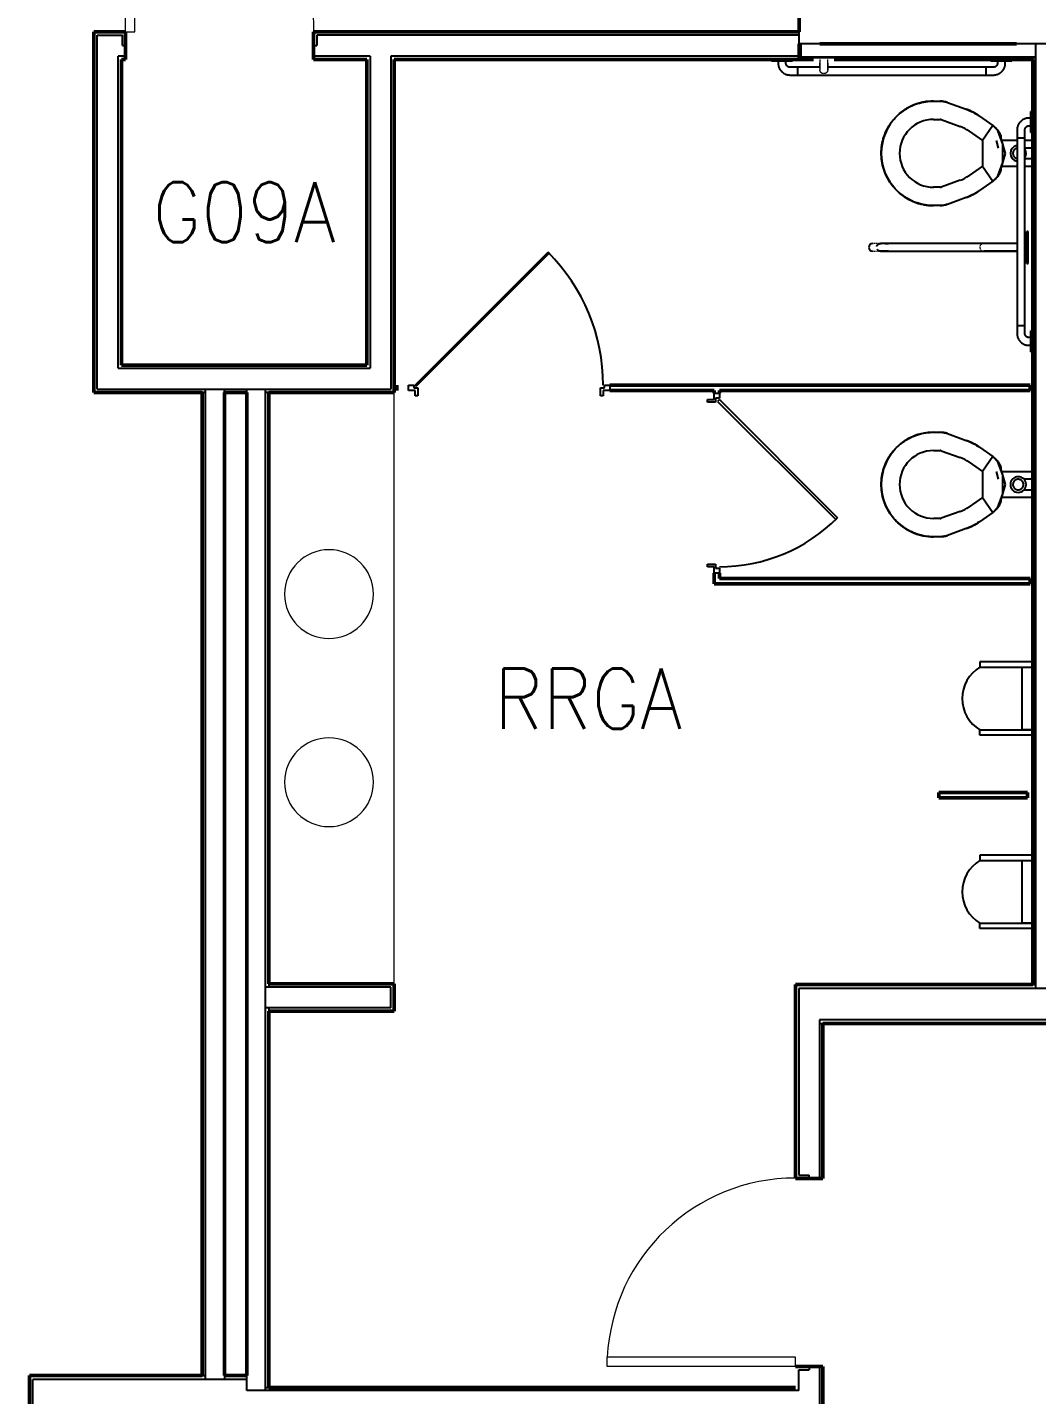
# Model space of a CAD drawing. Header units: inches. Extents: x -460 to 10305, y -938 to 5356.
# Drawn here: x 71.5 to 264.8, y 79.1 to 340.9 of the extents above; entities that cross this region are included whole.
import ezdxf
from ezdxf.enums import TextEntityAlignment as Align

# ---------------------------------------------------------------- set-up
doc = ezdxf.new("R2010")
doc.units = ezdxf.units.IN
doc.header["$MEASUREMENT"] = 0
doc.set_wipeout_variables(frame=1)
doc.linetypes.add('01-0263-G-DWG-BFP-ARCH$0$Dash', pattern=[0.25, 0.125, -0.125])
for name, color, linetype in [('01-0263-G-DWG-BFP-ARCH$0$SP-DOOR', 5, 'Continuous'), ('01-0263-G-DWG-BFP-ARCH$0$SP-FIXT', 35, 'Continuous'), ('01-0263-G-DWG-BFP-ARCH$0$SP-PARTITION', 225, 'Continuous'), ('01-0263-G-DWG-BFP-ARCH$0$SP-RMNO', 7, 'Continuous'), ('01-0263-G-DWG-BFP-ARCH$0$SP-ROOM', 7, 'Continuous'), ('01-0263-G-DWG-BFP-ARCH$0$SP-WALL', 7, 'Continuous')]:
    doc.layers.add(name, color=color, linetype=linetype)
doc.layers.add('01-0263-G-DWG-BFP-ARCH$0$SP-GUARDRAIL', color=160, linetype='Continuous', lineweight=9)
doc.layers.get('01-0263-G-DWG-BFP-ARCH$0$SP-ROOM').off()
doc.styles.add('01-0263-G-DWG-BFP-ARCH$0$ROMANS', font='ROMANS.shx', dxfattribs={"width": 0.9})

# ---------------------------------------------------------------- blocks, each defined once
blk = doc.blocks.new('01-0263-G-DWG-BFP-ARCH$0$Single-Flush - 36_ x 84_-4530759-GROUND FLOOR - PROPOSED')
at = {"layer": '01-0263-G-DWG-BFP-ARCH$0$SP-DOOR', "lineweight": 20}
for p, q in [((16.25, -2.62), (16.25, -38.65)), ((18, -2.62), (16.25, -2.62)), ((18, -2.62), (18, -38.65)), ((18, -38.65), (16.25, -38.65))]:
    blk.add_line(p, q, dxfattribs=at)
at = {"layer": '01-0263-G-DWG-BFP-ARCH$0$SP-DOOR', "lineweight": 9}
blk.add_arc((18, -2.62), 36.07, 180, 267.2188, dxfattribs=at)
blk = doc.blocks.new('01-0263-G-DWG-BFP-ARCH$0$Urinal-Wall-3D - Urinal-Wall-3D-4927514-GROUND FLOOR - PROPOSED')
at = {"layer": '01-0263-G-DWG-BFP-ARCH$0$SP-FIXT'}
for p, q in [((-11.29, -2.13), (-11.29, -12.23)), ((-10.29, -4.13), (-10.29, -2.13)), ((-10.29, -12.23), (-10.29, -2.13)), ((1.71, -2.13), (1.71, -4.13)), ((1.71, -12.23), (1.71, -2.13)), ((2.73, -2.13), (2.73, -12.23)), ((1.71, -4.13), (-10.29, -4.13)), ((-11.29, -12.23), (-10.29, -12.23)), ((2.73, -12.23), (1.71, -12.23))]:
    blk.add_line(p, q, dxfattribs=at)
blk.add_arc((-4.29, -8.62), 7, 211.0027, 328.9973, dxfattribs=at)
blk = doc.blocks.new('01-0263-G-DWG-BFP-ARCH$0$Single-Flush - 3_ x 7_-4530761-GROUND FLOOR - PROPOSED')
at = {"layer": '01-0263-G-DWG-BFP-ARCH$0$SP-DOOR', "lineweight": 20}
for p, q in [((16.25, -2.62), (16.25, -38.65)), ((18, -2.62), (16.25, -2.62)), ((18, -2.62), (18, -38.65)), ((18, -38.65), (16.25, -38.65))]:
    blk.add_line(p, q, dxfattribs=at)
at = {"layer": '01-0263-G-DWG-BFP-ARCH$0$SP-DOOR', "lineweight": 9}
blk.add_arc((18, -2.62), 36.07, 180, 267.2188, dxfattribs=at)
blk = doc.blocks.new('01-0263-G-DWG-BFP-ARCH$0$Toilet-Commercial-Wall-3D - 15_ Seat Height-3054716-GROUND FLOOR - PROPOSED')
at = {"layer": '01-0263-G-DWG-BFP-ARCH$0$SP-FIXT'}
for p, q in [((13.44, -3.59), (13.44, -2.13)), ((14.94, -2.13), (14.94, -3.6)), ((16.94, -3.6), (16.94, -2.13)), ((18.44, -2.13), (18.44, -3.6)), ((13.44, -8.11), (13.44, -5.16)), ((18.44, -5.16), (18.44, -8.11)), ((14.18, -7.84), (11.58, -8.78)), ((15.94, -7.36), (12.84, -8.2)), ((17.7, -7.84), (14.18, -7.84)), ((19.04, -8.2), (15.94, -7.36)), ((20.3, -8.78), (17.7, -7.84)), ((8.82, -12.3), (10.6, -9.76)), ((11.58, -8.78), (10.6, -9.76)), ((10.6, -9.76), (13.47, -11.77)), ((10.6, -9.76), (13.47, -11.77)), ((14.94, -8.67), (13.45, -9.07)), ((18.42, -11.77), (21.28, -9.76)), ((18.42, -11.77), (21.28, -9.76)), ((21.28, -9.76), (20.3, -8.78)), ((21.28, -9.76), (23.06, -12.3)), ((11.69, -14.31), (13.47, -11.77)), ((13.47, -11.77), (18.42, -11.77)), ((18.42, -11.77), (20.19, -14.31)), ((6.18, -18.46), (7.5, -14.85)), ((24.38, -14.85), (25.7, -18.46)), ((9.47, -19.66), (10.79, -16.04)), ((21.1, -16.04), (22.41, -19.66)), ((5.94, -21.12), (5.94, -19.83)), ((9.44, -21.12), (9.44, -19.83)), ((22.44, -19.83), (22.44, -21.12)), ((25.94, -19.83), (25.94, -21.12))]:
    blk.add_line(p, q, dxfattribs=at)
for points in [[(14.97, -5.17), (14.98, -5.21), (14.99, -5.25), (15.01, -5.28), (15.02, -5.32), (15.04, -5.36), (15.06, -5.39), (15.08, -5.43), (15.1, -5.46), (15.13, -5.5), (15.15, -5.53), (15.18, -5.56), (15.2, -5.59), (15.23, -5.62), (15.26, -5.65), (15.29, -5.67), (15.32, -5.7), (15.35, -5.72), (15.39, -5.74), (15.42, -5.77), (15.46, -5.79), (15.49, -5.8), (15.53, -5.82), (15.57, -5.84), (15.6, -5.85), (15.64, -5.87), (15.68, -5.88), (15.72, -5.89), (15.76, -5.89), (15.8, -5.9), (15.84, -5.91), (15.88, -5.91), (15.92, -5.91), (15.94, -5.91)], [(15.94, -5.91), (15.98, -5.91), (16.02, -5.91), (16.06, -5.9), (16.1, -5.9), (16.14, -5.89), (16.18, -5.88), (16.22, -5.87), (16.26, -5.86), (16.3, -5.85), (16.33, -5.83), (16.37, -5.81), (16.41, -5.8), (16.44, -5.78), (16.48, -5.76), (16.51, -5.73), (16.54, -5.71), (16.58, -5.69), (16.61, -5.66), (16.64, -5.63), (16.66, -5.6), (16.69, -5.58), (16.72, -5.54), (16.74, -5.51), (16.77, -5.48), (16.79, -5.45), (16.81, -5.41), (16.83, -5.38), (16.85, -5.34), (16.87, -5.3), (16.88, -5.27), (16.89, -5.23), (16.91, -5.19), (16.92, -5.15)], [(10.6, -9.76), (10.69, -9.64), (10.79, -9.51), (10.9, -9.39), (11.01, -9.27), (11.12, -9.16), (11.24, -9.05), (11.36, -8.95), (11.49, -8.85), (11.62, -8.76), (11.75, -8.67), (11.89, -8.59), (12.03, -8.51), (12.17, -8.44), (12.32, -8.37), (12.47, -8.32), (12.62, -8.26), (12.77, -8.21), (12.84, -8.2)], [(19.04, -8.2), (19.19, -8.24), (19.35, -8.29), (19.5, -8.35), (19.64, -8.41), (19.79, -8.48), (19.93, -8.55), (20.07, -8.63), (20.2, -8.72), (20.34, -8.81), (20.46, -8.9), (20.59, -9), (20.71, -9.11), (20.82, -9.22), (20.94, -9.34), (21.04, -9.45), (21.14, -9.58), (21.24, -9.71), (21.28, -9.76)], [(7.5, -14.85), (7.66, -14.44), (7.83, -14.03), (8.02, -13.64), (8.23, -13.25), (8.45, -12.87), (8.69, -12.5), (8.82, -12.3)], [(23.06, -12.3), (23.3, -12.67), (23.53, -13.04), (23.75, -13.42), (23.95, -13.82), (24.13, -14.22), (24.3, -14.62), (24.38, -14.85)], [(5.94, -19.83), (5.94, -19.67), (5.95, -19.51), (5.97, -19.35), (5.99, -19.19), (6.02, -19.04), (6.06, -18.88), (6.1, -18.72), (6.14, -18.57), (6.18, -18.46)], [(25.7, -18.46), (25.75, -18.61), (25.8, -18.77), (25.84, -18.92), (25.87, -19.08), (25.9, -19.24), (25.92, -19.39), (25.93, -19.55), (25.94, -19.71), (25.94, -19.83)], [(6.54, -24.55), (6.41, -24.17), (6.3, -23.78), (6.2, -23.4), (6.12, -23), (6.05, -22.61), (6, -22.21), (5.96, -21.82), (5.95, -21.42), (5.94, -21.12)], [(25.94, -21.12), (25.93, -21.52), (25.91, -21.92), (25.87, -22.32), (25.81, -22.72), (25.74, -23.11), (25.65, -23.5), (25.55, -23.89), (25.43, -24.27), (25.34, -24.55)], [(8.87, -28.2), (8.59, -27.91), (8.33, -27.61), (8.07, -27.3), (7.83, -26.98), (7.61, -26.65), (7.39, -26.31), (7.19, -25.97), (7, -25.61), (6.83, -25.25), (6.67, -24.88), (6.54, -24.55)], [(25.34, -24.55), (25.19, -24.92), (25.03, -25.29), (24.86, -25.65), (24.67, -26), (24.47, -26.34), (24.26, -26.68), (24.03, -27.01), (23.79, -27.33), (23.53, -27.64), (23.26, -27.93), (23.01, -28.2)], [(12.52, -30.52), (12.15, -30.38), (11.78, -30.22), (11.42, -30.04), (11.07, -29.86), (10.72, -29.66), (10.39, -29.44), (10.06, -29.21), (9.74, -28.97), (9.43, -28.71), (9.13, -28.45), (8.87, -28.2)], [(23.01, -28.2), (22.72, -28.47), (22.42, -28.74), (22.11, -28.99), (21.8, -29.23), (21.47, -29.46), (21.13, -29.67), (20.78, -29.87), (20.43, -30.06), (20.07, -30.23), (19.7, -30.39), (19.36, -30.52)], [(15.94, -31.12), (15.54, -31.12), (15.14, -31.09), (14.74, -31.05), (14.35, -31), (13.95, -30.93), (13.56, -30.84), (13.18, -30.74), (12.8, -30.62), (12.52, -30.52)], [(19.36, -30.52), (18.98, -30.65), (18.6, -30.77), (18.21, -30.86), (17.82, -30.95), (17.43, -31.01), (17.03, -31.07), (16.63, -31.1), (16.23, -31.12), (15.94, -31.12)]]:
    blk.add_lwpolyline(points, dxfattribs=at)
for centre, radius, start, end in [((15.94, -4.9), 1.5, 190.1708, 349.8292), ((15.94, -4.9), 1.01, 194.6853, 201.7006), ((15.94, -4.9), 1.5, 61.3721, 118.8794), ((15.94, -4.9), 1.01, 342, 345.3147), ((15.94, -4.9), 1.01, 203.6753, 210.1632), ((13.88, -12.06), 4, 105, 125), ((18.01, -12.06), 4, 55, 75), ((17.83, -18.61), 11, 145, 160), ((14.05, -18.61), 11, 20, 35), ((17.83, -18.61), 7.5, 145, 160), ((14.05, -18.61), 7.5, 20, 35), ((9.94, -19.83), 4, 160, 180), ((9.94, -19.83), 0.5, 160, 180), ((21.94, -19.83), 0.5, 0, 20), ((21.94, -19.83), 4, 0, 20), ((15.94, -21.12), 10, 180, 270), ((15.94, -21.12), 10, 180, 190.6696), ((15.94, -21.12), 6.5, 180, 270), ((15.94, -21.12), 10, 270, 0), ((15.94, -21.12), 6.5, 270, 0), ((15.94, -21.12), 10, 349.3304, 0), ((15.94, -21.12), 10, 194.1644, 200), ((15.94, -21.12), 10, 200, 201.173), ((15.94, -21.12), 10, 209.1638, 213.092), ((15.94, -21.12), 10, 326.908, 330.8362), ((15.94, -21.12), 10, 338.827, 340), ((15.94, -21.12), 10, 340, 345.8356), ((15.94, -21.12), 10, 236.908, 240.8362), ((15.94, -21.12), 10, 248.827, 250), ((15.94, -21.12), 10, 250, 255.8356), ((15.94, -21.12), 10, 259.3304, 270), ((15.94, -21.12), 10, 270, 280.6696), ((15.94, -21.12), 10, 284.1644, 290), ((15.94, -21.12), 10, 290, 291.173), ((15.94, -21.12), 10, 299.1638, 303.092)]:
    blk.add_arc(centre, radius, start, end, dxfattribs=at)
blk = doc.blocks.new('01-0263-G-DWG-BFP-ARCH$0$Toilet-Commercial-Wall-3D - 19_ Seat Height-3054748-GROUND FLOOR - PROPOSED')
at = {"layer": '01-0263-G-DWG-BFP-ARCH$0$SP-FIXT'}
for p, q in [((13.44, -8.11), (13.44, -2.13)), ((14.94, -2.13), (14.94, -3.85)), ((16.94, -3.85), (16.94, -2.13)), ((18.44, -2.13), (18.44, -8.11)), ((14.18, -7.84), (11.58, -8.78)), ((15.94, -7.36), (12.84, -8.2)), ((17.7, -7.84), (14.18, -7.84)), ((19.04, -8.2), (15.94, -7.36)), ((20.3, -8.78), (17.7, -7.84)), ((8.82, -12.3), (10.6, -9.76)), ((11.58, -8.78), (10.6, -9.76)), ((10.6, -9.76), (13.47, -11.77)), ((10.6, -9.76), (13.47, -11.77)), ((14.94, -8.67), (13.45, -9.07)), ((18.42, -11.77), (21.28, -9.76)), ((18.42, -11.77), (21.28, -9.76)), ((21.28, -9.76), (20.3, -8.78)), ((21.28, -9.76), (23.06, -12.3)), ((11.69, -14.31), (13.47, -11.77)), ((13.47, -11.77), (18.42, -11.77)), ((18.42, -11.77), (20.19, -14.31)), ((6.18, -18.46), (7.5, -14.85)), ((24.38, -14.85), (25.7, -18.46)), ((9.47, -19.66), (10.79, -16.04)), ((21.1, -16.04), (22.41, -19.66)), ((5.94, -21.12), (5.94, -19.83)), ((9.44, -21.12), (9.44, -19.83)), ((22.44, -19.83), (22.44, -21.12)), ((25.94, -19.83), (25.94, -21.12))]:
    blk.add_line(p, q, dxfattribs=at)
for points in [[(15.94, -3.89), (15.9, -3.89), (15.86, -3.9), (15.82, -3.9), (15.78, -3.91), (15.74, -3.91), (15.7, -3.92), (15.66, -3.93), (15.62, -3.94), (15.59, -3.96), (15.55, -3.97), (15.51, -3.99), (15.48, -4.01), (15.44, -4.03), (15.41, -4.05), (15.37, -4.07), (15.34, -4.09), (15.31, -4.12), (15.28, -4.14), (15.25, -4.17), (15.22, -4.2), (15.19, -4.23), (15.16, -4.26), (15.14, -4.29), (15.11, -4.32), (15.09, -4.36), (15.07, -4.39), (15.05, -4.43), (15.03, -4.46), (15.02, -4.5), (15, -4.54), (14.99, -4.57), (14.97, -4.61), (14.96, -4.65), (14.95, -4.69), (14.95, -4.73), (14.94, -4.77), (14.94, -4.81), (14.93, -4.85), (14.93, -4.89), (14.93, -4.93), (14.93, -4.97), (14.94, -5.01), (14.94, -5.05), (14.95, -5.09), (14.96, -5.13), (14.97, -5.17), (14.98, -5.21), (14.99, -5.25), (15.01, -5.28), (15.02, -5.32), (15.04, -5.36), (15.06, -5.39), (15.08, -5.43), (15.1, -5.46), (15.13, -5.5), (15.15, -5.53), (15.18, -5.56), (15.2, -5.59), (15.23, -5.62), (15.26, -5.65), (15.29, -5.67), (15.32, -5.7), (15.35, -5.72), (15.39, -5.74), (15.42, -5.77), (15.46, -5.79), (15.49, -5.8), (15.53, -5.82), (15.57, -5.84), (15.6, -5.85), (15.64, -5.87), (15.68, -5.88), (15.72, -5.89), (15.76, -5.89), (15.8, -5.9), (15.84, -5.91), (15.88, -5.91), (15.92, -5.91), (15.94, -5.91)], [(15.94, -5.91), (15.98, -5.91), (16.02, -5.91), (16.06, -5.9), (16.1, -5.9), (16.14, -5.89), (16.18, -5.88), (16.22, -5.87), (16.26, -5.86), (16.3, -5.85), (16.33, -5.83), (16.37, -5.81), (16.41, -5.8), (16.44, -5.78), (16.48, -5.76), (16.51, -5.73), (16.54, -5.71), (16.58, -5.69), (16.61, -5.66), (16.64, -5.63), (16.66, -5.6), (16.69, -5.58), (16.72, -5.54), (16.74, -5.51), (16.77, -5.48), (16.79, -5.45), (16.81, -5.41), (16.83, -5.38), (16.85, -5.34), (16.87, -5.3), (16.88, -5.27), (16.89, -5.23), (16.91, -5.19), (16.92, -5.15), (16.93, -5.11), (16.93, -5.07), (16.94, -5.03), (16.95, -4.99), (16.95, -4.95), (16.95, -4.91), (16.95, -4.87), (16.95, -4.83), (16.94, -4.79), (16.94, -4.75), (16.93, -4.71), (16.92, -4.67), (16.91, -4.63), (16.9, -4.6), (16.89, -4.56), (16.87, -4.52), (16.86, -4.48), (16.84, -4.45), (16.82, -4.41), (16.8, -4.38), (16.78, -4.34), (16.76, -4.31), (16.73, -4.28), (16.71, -4.25), (16.68, -4.22), (16.65, -4.19), (16.62, -4.16), (16.59, -4.13), (16.56, -4.11), (16.53, -4.08), (16.5, -4.06), (16.46, -4.04), (16.43, -4.02), (16.39, -4), (16.35, -3.98), (16.32, -3.97), (16.28, -3.95), (16.24, -3.94), (16.2, -3.93), (16.16, -3.92), (16.12, -3.91), (16.08, -3.9), (16.04, -3.9), (16, -3.9), (15.96, -3.89), (15.94, -3.89)], [(10.6, -9.76), (10.69, -9.64), (10.79, -9.51), (10.9, -9.39), (11.01, -9.27), (11.12, -9.16), (11.24, -9.05), (11.36, -8.95), (11.49, -8.85), (11.62, -8.76), (11.75, -8.67), (11.89, -8.59), (12.03, -8.51), (12.17, -8.44), (12.32, -8.37), (12.47, -8.32), (12.62, -8.26), (12.77, -8.21), (12.84, -8.2)], [(19.04, -8.2), (19.19, -8.24), (19.35, -8.29), (19.5, -8.35), (19.64, -8.41), (19.79, -8.48), (19.93, -8.55), (20.07, -8.63), (20.2, -8.72), (20.34, -8.81), (20.46, -8.9), (20.59, -9), (20.71, -9.11), (20.82, -9.22), (20.94, -9.34), (21.04, -9.45), (21.14, -9.58), (21.24, -9.71), (21.28, -9.76)], [(7.5, -14.85), (7.66, -14.44), (7.83, -14.03), (8.02, -13.64), (8.23, -13.25), (8.45, -12.87), (8.69, -12.5), (8.82, -12.3)], [(23.06, -12.3), (23.3, -12.67), (23.53, -13.04), (23.75, -13.42), (23.95, -13.82), (24.13, -14.22), (24.3, -14.62), (24.38, -14.85)], [(5.94, -19.83), (5.94, -19.67), (5.95, -19.51), (5.97, -19.35), (5.99, -19.19), (6.02, -19.04), (6.06, -18.88), (6.1, -18.72), (6.14, -18.57), (6.18, -18.46)], [(25.7, -18.46), (25.75, -18.61), (25.8, -18.77), (25.84, -18.92), (25.87, -19.08), (25.9, -19.24), (25.92, -19.39), (25.93, -19.55), (25.94, -19.71), (25.94, -19.83)], [(6.54, -24.55), (6.41, -24.17), (6.3, -23.78), (6.2, -23.4), (6.12, -23), (6.05, -22.61), (6, -22.21), (5.96, -21.82), (5.95, -21.42), (5.94, -21.12)], [(25.94, -21.12), (25.93, -21.52), (25.91, -21.92), (25.87, -22.32), (25.81, -22.72), (25.74, -23.11), (25.65, -23.5), (25.55, -23.89), (25.43, -24.27), (25.34, -24.55)], [(8.87, -28.2), (8.59, -27.91), (8.33, -27.61), (8.07, -27.3), (7.83, -26.98), (7.61, -26.65), (7.39, -26.31), (7.19, -25.97), (7, -25.61), (6.83, -25.25), (6.67, -24.88), (6.54, -24.55)], [(25.34, -24.55), (25.19, -24.92), (25.03, -25.29), (24.86, -25.65), (24.67, -26), (24.47, -26.34), (24.26, -26.68), (24.03, -27.01), (23.79, -27.33), (23.53, -27.64), (23.26, -27.93), (23.01, -28.2)], [(12.52, -30.52), (12.15, -30.38), (11.78, -30.22), (11.42, -30.04), (11.07, -29.86), (10.72, -29.66), (10.39, -29.44), (10.06, -29.21), (9.74, -28.97), (9.43, -28.71), (9.13, -28.45), (8.87, -28.2)], [(23.01, -28.2), (22.72, -28.47), (22.42, -28.74), (22.11, -28.99), (21.8, -29.23), (21.47, -29.46), (21.13, -29.67), (20.78, -29.87), (20.43, -30.06), (20.07, -30.23), (19.7, -30.39), (19.36, -30.52)], [(15.94, -31.12), (15.54, -31.12), (15.14, -31.09), (14.74, -31.05), (14.35, -31), (13.95, -30.93), (13.56, -30.84), (13.18, -30.74), (12.8, -30.62), (12.52, -30.52)], [(19.36, -30.52), (18.98, -30.65), (18.6, -30.77), (18.21, -30.86), (17.82, -30.95), (17.43, -31.01), (17.03, -31.07), (16.63, -31.1), (16.23, -31.12), (15.94, -31.12)]]:
    blk.add_lwpolyline(points, dxfattribs=at)
for centre, radius, start, end in [((15.94, -4.9), 1.5, 0, 180), ((15.94, -4.9), 1.5, 180, 0), ((15.94, -4.9), 1.01, 191.3542, 201.7006), ((15.94, -4.9), 1.01, 156.5638, 167.6448), ((15.94, -4.9), 1.01, 119.1537, 130.6426), ((15.94, -4.9), 1.01, 79.0108, 90), ((15.94, -4.9), 1.01, 12.3552, 23.4486), ((15.94, -4.9), 1.01, 342, 348.8229), ((15.94, -4.9), 1.01, 203.6753, 210.1632), ((13.88, -12.06), 4, 105, 125), ((18.01, -12.06), 4, 55, 75), ((17.83, -18.61), 11, 145, 160), ((14.05, -18.61), 11, 20, 35), ((17.83, -18.61), 7.5, 145, 160), ((14.05, -18.61), 7.5, 20, 35), ((9.94, -19.83), 4, 160, 180), ((9.94, -19.83), 0.5, 160, 180), ((21.94, -19.83), 0.5, 0, 20), ((21.94, -19.83), 4, 0, 20), ((15.94, -21.12), 10, 180, 270), ((15.94, -21.12), 10, 180, 190.6696), ((15.94, -21.12), 6.5, 180, 270), ((15.94, -21.12), 10, 270, 0), ((15.94, -21.12), 6.5, 270, 0), ((15.94, -21.12), 10, 349.3304, 0), ((15.94, -21.12), 10, 194.1644, 200), ((15.94, -21.12), 10, 200, 201.173), ((15.94, -21.12), 10, 209.1638, 213.092), ((15.94, -21.12), 10, 326.908, 330.8362), ((15.94, -21.12), 10, 338.827, 340), ((15.94, -21.12), 10, 340, 345.8356), ((15.94, -21.12), 10, 236.908, 240.8362), ((15.94, -21.12), 10, 248.827, 250), ((15.94, -21.12), 10, 250, 255.8356), ((15.94, -21.12), 10, 259.3304, 270), ((15.94, -21.12), 10, 270, 280.6696), ((15.94, -21.12), 10, 284.1644, 290), ((15.94, -21.12), 10, 290, 291.173), ((15.94, -21.12), 10, 299.1638, 303.092)]:
    blk.add_arc(centre, radius, start, end, dxfattribs=at)
blk = doc.blocks.new('01-0263-G-DWG-BFP-ARCH$0$FMGRM1')
at = {"style": '01-0263-G-DWG-BFP-ARCH$0$ROMANS', "width": 0.9}
for tag, p in [('RMAREA', (0, -0.2836)), ('DATA1', (0, -0.443)), ('DATA2', (0, -0.6024)), ('DATA3', (0, -0.7618)), ('DATA4', (0, -0.9213)), ('DATA5', (0, -1.0807))]:
    blk.add_attdef(tag, text='', height=0.1172, dxfattribs=at).set_placement(p, align=Align.CENTER)
at = {"linetype": 'Continuous'}
blk.add_wipeout([(-0.375, -0.125), (0.375, -0.125), (0.375, 0.125), (-0.375, 0.125)], dxfattribs=at)
at = {"layer": '01-0263-G-DWG-BFP-ARCH$0$SP-RMNO', "style": '01-0263-G-DWG-BFP-ARCH$0$ROMANS', "width": 0.9}
blk.add_attdef('RMNUMB', text='', height=0.16, dxfattribs=at).set_placement((0, 0), align=Align.MIDDLE)
blk = doc.blocks.new('01-0263-G-DWG-BFP-ARCH', base_point=(1295.16, 1352.86))
at = {"layer": '01-0263-G-DWG-BFP-ARCH$0$SP-DOOR'}
for p, q in [((1440.66, 1621.96), (1466.11, 1647.42)), ((1440.85, 1621.77), (1466.3, 1647.23)), ((1466.3, 1647.23), (1466.11, 1647.42)), ((1439.41, 1621.96), (1440.41, 1621.96)), ((1439.41, 1620.96), (1439.41, 1621.96)), ((1440.66, 1620.96), (1439.41, 1620.96)), ((1440.41, 1621.96), (1440.41, 1621.45)), ((1440.41, 1621.45), (1441.16, 1621.45)), ((1440.66, 1621.96), (1440.85, 1621.77)), ((1440.66, 1619.95), (1440.66, 1620.96)), ((1441.16, 1621.45), (1441.16, 1619.95)), ((1476.15, 1619.95), (1476.15, 1621.45)), ((1476.15, 1621.45), (1476.91, 1621.45)), ((1476.66, 1620.96), (1476.66, 1619.95)), ((1477.91, 1620.96), (1476.66, 1620.96)), ((1476.91, 1621.96), (1477.91, 1621.96)), ((1476.91, 1621.45), (1476.91, 1621.96)), ((1477.91, 1621.96), (1477.91, 1620.96)), ((1497.91, 1620.47), (1498.91, 1620.47)), ((1497.91, 1619.22), (1497.91, 1620.47)), ((1498.91, 1620.47), (1498.91, 1619.47)), ((1441.16, 1619.95), (1440.66, 1619.95)), ((1476.66, 1619.95), (1476.15, 1619.95)), ((1496.66, 1619.22), (1497.91, 1619.22)), ((1496.66, 1618.72), (1496.66, 1619.22)), ((1498.16, 1618.72), (1496.66, 1618.72)), ((1498.91, 1619.47), (1498.16, 1619.47)), ((1498.16, 1619.47), (1498.16, 1618.72)), ((1498.91, 1619.22), (1498.55, 1618.87)), ((1498.55, 1618.87), (1521.18, 1596.24)), ((1498.91, 1619.22), (1521.54, 1596.6)), ((1521.18, 1596.24), (1521.54, 1596.6)), ((1496.66, 1587.73), (1498.16, 1587.73)), ((1496.66, 1587.22), (1496.66, 1587.73)), ((1497.91, 1587.22), (1496.66, 1587.22)), ((1497.91, 1585.97), (1497.91, 1587.22)), ((1498.16, 1587.73), (1498.16, 1586.97)), ((1498.16, 1586.97), (1498.91, 1586.97)), ((1498.91, 1586.97), (1498.91, 1585.97)), ((1498.91, 1585.97), (1497.91, 1585.97))]:
    blk.add_line(p, q, dxfattribs=at)
for centre, radius, start, end in [((1440.66, 1621.96), 36, 0, 45), ((1498.91, 1619.22), 32, 270, 315)]:
    blk.add_arc(centre, radius, start, end, dxfattribs=at)
at = {"layer": '01-0263-G-DWG-BFP-ARCH$0$SP-FIXT'}
for p, q in [((1508.91, 1684.36), (1508.91, 1683.99)), ((1510.91, 1683.99), (1508.91, 1683.99)), ((1510.16, 1683.99), (1510.16, 1683.61)), ((1512.91, 1683.99), (1510.91, 1683.99)), ((1511.66, 1683.61), (1511.66, 1683.99)), ((1512.91, 1683.99), (1512.91, 1684.36)), ((1550.91, 1684.36), (1550.91, 1683.99)), ((1552.91, 1683.99), (1550.91, 1683.99)), ((1552.16, 1683.99), (1552.16, 1683.61)), ((1554.91, 1683.99), (1552.91, 1683.99)), ((1553.66, 1683.61), (1553.66, 1683.99)), ((1554.91, 1683.99), (1554.91, 1684.36)), ((1518.18, 1682.86), (1512.41, 1682.86)), ((1512.41, 1681.36), (1551.41, 1681.36)), ((1513.91, 1681.35), (1513.91, 1682.91)), ((1551.41, 1682.86), (1519.65, 1682.86)), ((1549.91, 1682.91), (1549.91, 1681.35)), ((1558.53, 1673.11), (1558.16, 1673.11)), ((1558.91, 1674.36), (1558.53, 1674.36)), ((1558.53, 1672.36), (1558.53, 1674.36)), ((1555.91, 1670.86), (1555.91, 1631.86)), ((1557.41, 1631.86), (1557.41, 1670.86)), ((1558.16, 1671.61), (1558.53, 1671.61)), ((1558.53, 1670.36), (1558.53, 1672.36)), ((1558.53, 1670.36), (1558.91, 1670.36)), ((1555.88, 1669.36), (1557.44, 1669.36)), ((1557.41, 1651.42), (1557.53, 1651.42)), ((1557.44, 1651.42), (1557.53, 1651.42)), ((1557.53, 1651.42), (1557.53, 1645.3)), ((1557.53, 1645.3), (1557.53, 1651.42)), ((1557.78, 1651.42), (1558.03, 1651.42)), ((1557.78, 1645.3), (1557.78, 1651.42)), ((1557.78, 1651.42), (1557.78, 1645.3)), ((1558.03, 1651.42), (1557.78, 1651.42)), ((1558.03, 1645.3), (1558.03, 1651.42)), ((1555.88, 1649.11), (1531.28, 1649.11)), ((1531.28, 1647.61), (1555.88, 1647.61)), ((1555.9, 1649.11), (1549.53, 1649.11)), ((1555.9, 1647.61), (1549.53, 1647.61)), ((1557.53, 1648.36), (1557.53, 1647.61)), ((1557.53, 1645.3), (1557.41, 1645.3)), ((1557.53, 1645.3), (1557.44, 1645.3)), ((1558.03, 1645.3), (1557.78, 1645.3)), ((1557.78, 1645.3), (1558.03, 1645.3)), ((1557.44, 1633.36), (1555.88, 1633.36)), ((1558.53, 1631.11), (1558.16, 1631.11)), ((1558.91, 1632.36), (1558.53, 1632.36)), ((1558.53, 1630.36), (1558.53, 1632.36)), ((1558.16, 1629.61), (1558.53, 1629.61)), ((1558.53, 1628.36), (1558.53, 1630.36)), ((1558.53, 1628.36), (1558.91, 1628.36))]:
    blk.add_line(p, q, dxfattribs=at)
at = {"layer": '01-0263-G-DWG-BFP-ARCH$0$SP-FIXT', "lineweight": 9}
for p, q in [((1518.16, 1684.36), (1518.16, 1683.61)), ((1518.16, 1684.36), (1518.16, 1683.61)), ((1519.66, 1683.61), (1519.66, 1684.36)), ((1519.66, 1683.61), (1519.66, 1684.36))]:
    blk.add_line(p, q, dxfattribs=at)
at = {"layer": '01-0263-G-DWG-BFP-ARCH$0$SP-FIXT', "linetype": '01-0263-G-DWG-BFP-ARCH$0$Dash', "lineweight": 9}
for p, q in [((1555.9, 1649.11), (1528.28, 1649.11)), ((1528.28, 1647.61), (1555.9, 1647.61))]:
    blk.add_line(p, q, dxfattribs=at)
at = {"layer": '01-0263-G-DWG-BFP-ARCH$0$SP-FIXT', "lineweight": 20}
blk.add_line((1436.66, 1507.36), (1436.66, 1620.59), dxfattribs=at)
at = {"layer": '01-0263-G-DWG-BFP-ARCH$0$SP-FIXT'}
for points in [[(1510.16, 1683.61), (1510.16, 1683.52), (1510.17, 1683.43), (1510.17, 1683.34), (1510.19, 1683.25), (1510.2, 1683.17), (1510.22, 1683.08), (1510.25, 1682.99), (1510.27, 1682.9), (1510.3, 1682.82), (1510.34, 1682.74), (1510.37, 1682.65), (1510.41, 1682.57), (1510.46, 1682.49), (1510.5, 1682.42), (1510.55, 1682.34), (1510.6, 1682.27), (1510.66, 1682.2), (1510.72, 1682.13), (1510.78, 1682.06), (1510.84, 1682), (1510.91, 1681.94), (1510.97, 1681.88), (1511.04, 1681.82), (1511.12, 1681.77), (1511.19, 1681.72), (1511.27, 1681.67), (1511.35, 1681.63), (1511.43, 1681.59), (1511.51, 1681.55), (1511.59, 1681.52), (1511.68, 1681.48), (1511.76, 1681.46), (1511.85, 1681.43), (1511.94, 1681.41), (1512.03, 1681.4), (1512.11, 1681.38), (1512.2, 1681.37), (1512.29, 1681.37), (1512.38, 1681.36), (1512.41, 1681.36)], [(1512.41, 1682.86), (1512.38, 1682.86), (1512.35, 1682.86), (1512.32, 1682.87), (1512.29, 1682.87), (1512.26, 1682.88), (1512.23, 1682.88), (1512.2, 1682.89), (1512.17, 1682.9), (1512.14, 1682.91), (1512.12, 1682.92), (1512.09, 1682.93), (1512.06, 1682.95), (1512.04, 1682.96), (1512.01, 1682.98), (1511.98, 1682.99), (1511.96, 1683.01), (1511.94, 1683.03), (1511.91, 1683.05), (1511.89, 1683.07), (1511.87, 1683.09), (1511.85, 1683.11), (1511.83, 1683.13), (1511.81, 1683.16), (1511.79, 1683.18), (1511.78, 1683.21), (1511.76, 1683.23), (1511.75, 1683.26), (1511.73, 1683.29), (1511.72, 1683.31), (1511.71, 1683.34), (1511.7, 1683.37), (1511.69, 1683.4), (1511.68, 1683.43), (1511.67, 1683.46), (1511.67, 1683.48), (1511.66, 1683.51), (1511.66, 1683.54), (1511.66, 1683.57), (1511.66, 1683.6), (1511.66, 1683.61)], [(1551.41, 1681.36), (1551.5, 1681.36), (1551.59, 1681.37), (1551.68, 1681.38), (1551.77, 1681.39), (1551.85, 1681.41), (1551.94, 1681.43), (1552.03, 1681.45), (1552.12, 1681.48), (1552.2, 1681.51), (1552.28, 1681.54), (1552.37, 1681.58), (1552.45, 1681.62), (1552.53, 1681.66), (1552.6, 1681.71), (1552.68, 1681.76), (1552.75, 1681.81), (1552.82, 1681.86), (1552.89, 1681.92), (1552.96, 1681.98), (1553.02, 1682.04), (1553.08, 1682.11), (1553.14, 1682.18), (1553.2, 1682.25), (1553.25, 1682.32), (1553.3, 1682.4), (1553.35, 1682.47), (1553.39, 1682.55), (1553.43, 1682.63), (1553.47, 1682.71), (1553.5, 1682.8), (1553.54, 1682.88), (1553.56, 1682.97), (1553.59, 1683.05), (1553.61, 1683.14), (1553.63, 1683.23), (1553.64, 1683.32), (1553.65, 1683.41), (1553.65, 1683.5), (1553.66, 1683.59), (1553.66, 1683.61)], [(1552.16, 1683.61), (1552.16, 1683.58), (1552.16, 1683.55), (1552.15, 1683.52), (1552.15, 1683.49), (1552.14, 1683.46), (1552.14, 1683.43), (1552.13, 1683.41), (1552.12, 1683.38), (1552.11, 1683.35), (1552.1, 1683.32), (1552.09, 1683.29), (1552.07, 1683.27), (1552.06, 1683.24), (1552.04, 1683.21), (1552.03, 1683.19), (1552.01, 1683.16), (1551.99, 1683.14), (1551.97, 1683.12), (1551.95, 1683.1), (1551.93, 1683.07), (1551.91, 1683.05), (1551.89, 1683.03), (1551.86, 1683.02), (1551.84, 1683), (1551.81, 1682.98), (1551.79, 1682.97), (1551.76, 1682.95), (1551.73, 1682.94), (1551.71, 1682.92), (1551.68, 1682.91), (1551.65, 1682.9), (1551.62, 1682.89), (1551.59, 1682.89), (1551.56, 1682.88), (1551.54, 1682.87), (1551.51, 1682.87), (1551.48, 1682.87), (1551.45, 1682.86), (1551.42, 1682.86), (1551.41, 1682.86)], [(1558.16, 1673.11), (1558.07, 1673.11), (1557.98, 1673.11), (1557.89, 1673.1), (1557.8, 1673.08), (1557.71, 1673.07), (1557.62, 1673.05), (1557.54, 1673.02), (1557.45, 1673), (1557.37, 1672.97), (1557.28, 1672.93), (1557.2, 1672.9), (1557.12, 1672.86), (1557.04, 1672.82), (1556.96, 1672.77), (1556.89, 1672.72), (1556.81, 1672.67), (1556.74, 1672.61), (1556.67, 1672.55), (1556.61, 1672.49), (1556.54, 1672.43), (1556.48, 1672.36), (1556.42, 1672.3), (1556.37, 1672.23), (1556.31, 1672.15), (1556.26, 1672.08), (1556.22, 1672), (1556.17, 1671.92), (1556.13, 1671.84), (1556.1, 1671.76), (1556.06, 1671.68), (1556.03, 1671.59), (1556, 1671.51), (1555.98, 1671.42), (1555.96, 1671.33), (1555.94, 1671.24), (1555.93, 1671.16), (1555.92, 1671.07), (1555.91, 1670.98), (1555.91, 1670.89), (1555.91, 1670.86)], [(1557.41, 1670.86), (1557.41, 1670.89), (1557.41, 1670.92), (1557.41, 1670.95), (1557.42, 1670.98), (1557.42, 1671.01), (1557.43, 1671.04), (1557.44, 1671.07), (1557.45, 1671.1), (1557.46, 1671.13), (1557.47, 1671.15), (1557.48, 1671.18), (1557.49, 1671.21), (1557.51, 1671.24), (1557.52, 1671.26), (1557.54, 1671.29), (1557.56, 1671.31), (1557.57, 1671.33), (1557.59, 1671.36), (1557.61, 1671.38), (1557.64, 1671.4), (1557.66, 1671.42), (1557.68, 1671.44), (1557.7, 1671.46), (1557.73, 1671.48), (1557.75, 1671.49), (1557.78, 1671.51), (1557.8, 1671.52), (1557.83, 1671.54), (1557.86, 1671.55), (1557.89, 1671.56), (1557.91, 1671.57), (1557.94, 1671.58), (1557.97, 1671.59), (1558, 1671.6), (1558.03, 1671.6), (1558.06, 1671.61), (1558.09, 1671.61), (1558.12, 1671.61), (1558.15, 1671.61), (1558.16, 1671.61)], [(1529.07, 1648.6), (1529.08, 1648.63), (1529.09, 1648.65), (1529.1, 1648.68), (1529.12, 1648.71), (1529.13, 1648.74), (1529.15, 1648.76), (1529.16, 1648.79), (1529.18, 1648.81), (1529.2, 1648.83), (1529.22, 1648.86), (1529.24, 1648.88), (1529.26, 1648.9), (1529.28, 1648.92), (1529.3, 1648.94), (1529.33, 1648.96), (1529.35, 1648.98), (1529.38, 1648.99), (1529.4, 1649.01), (1529.43, 1649.02), (1529.46, 1649.04), (1529.48, 1649.05), (1529.51, 1649.06), (1529.54, 1649.07), (1529.57, 1649.08), (1529.6, 1649.09), (1529.63, 1649.1), (1529.66, 1649.1), (1529.69, 1649.11), (1529.71, 1649.11), (1529.74, 1649.11), (1529.77, 1649.11), (1529.78, 1649.11)], [(1529.22, 1647.86), (1529.2, 1647.88), (1529.19, 1647.91), (1529.17, 1647.93)], [(1529.78, 1647.61), (1529.75, 1647.61), (1529.72, 1647.61), (1529.69, 1647.62), (1529.66, 1647.62), (1529.63, 1647.63), (1529.6, 1647.63), (1529.58, 1647.64), (1529.55, 1647.65), (1529.52, 1647.66), (1529.49, 1647.67), (1529.46, 1647.68), (1529.44, 1647.7), (1529.41, 1647.71), (1529.38, 1647.73), (1529.36, 1647.74), (1529.33, 1647.76), (1529.31, 1647.78), (1529.29, 1647.8)], [(1531.28, 1649.11), (1531.22, 1649.11), (1531.16, 1649.11), (1531.1, 1649.11), (1531.04, 1649.11), (1530.98, 1649.11), (1530.93, 1649.11), (1530.87, 1649.11), (1530.81, 1649.11), (1530.75, 1649.11), (1530.7, 1649.11), (1530.64, 1649.11), (1530.59, 1649.11), (1530.54, 1649.11), (1530.49, 1649.11), (1530.44, 1649.11), (1530.39, 1649.11), (1530.34, 1649.11), (1530.29, 1649.11), (1530.25, 1649.11), (1530.21, 1649.11), (1530.17, 1649.11), (1530.13, 1649.11), (1530.09, 1649.11), (1530.05, 1649.11), (1530.02, 1649.11), (1529.99, 1649.11), (1529.96, 1649.11), (1529.93, 1649.11), (1529.91, 1649.11), (1529.88, 1649.11), (1529.86, 1649.11), (1529.85, 1649.11), (1529.83, 1649.11), (1529.82, 1649.11), (1529.8, 1649.11), (1529.8, 1649.11), (1529.79, 1649.11), (1529.78, 1649.11), (1529.78, 1649.11)], [(1529.78, 1649.11), (1529.78, 1649.11), (1529.79, 1649.11), (1529.79, 1649.11), (1529.8, 1649.11), (1529.81, 1649.11), (1529.83, 1649.11), (1529.84, 1649.11), (1529.86, 1649.11), (1529.88, 1649.11), (1529.9, 1649.11)], [(1529.78, 1647.61), (1529.78, 1647.61), (1529.79, 1647.61), (1529.79, 1647.61), (1529.8, 1647.61), (1529.81, 1647.61), (1529.83, 1647.61), (1529.84, 1647.61), (1529.86, 1647.61), (1529.88, 1647.61), (1529.9, 1647.61), (1529.93, 1647.61), (1529.95, 1647.61), (1529.98, 1647.61), (1530.01, 1647.61), (1530.04, 1647.61), (1530.08, 1647.61), (1530.12, 1647.61), (1530.16, 1647.61), (1530.2, 1647.61), (1530.24, 1647.61), (1530.28, 1647.61), (1530.33, 1647.61), (1530.37, 1647.61), (1530.42, 1647.61), (1530.47, 1647.61), (1530.52, 1647.61), (1530.58, 1647.61), (1530.63, 1647.61), (1530.68, 1647.61), (1530.74, 1647.61), (1530.8, 1647.61), (1530.85, 1647.61), (1530.91, 1647.61), (1530.97, 1647.61), (1531.03, 1647.61), (1531.09, 1647.61), (1531.15, 1647.61), (1531.21, 1647.61), (1531.27, 1647.61), (1531.28, 1647.61)], [(1531.28, 1647.61), (1531.22, 1647.61), (1531.16, 1647.61), (1531.1, 1647.61), (1531.04, 1647.61), (1530.98, 1647.61), (1530.93, 1647.61), (1530.87, 1647.61), (1530.81, 1647.61), (1530.75, 1647.61), (1530.7, 1647.61), (1530.64, 1647.61), (1530.59, 1647.61), (1530.54, 1647.61), (1530.49, 1647.61), (1530.44, 1647.61), (1530.39, 1647.61), (1530.34, 1647.61), (1530.29, 1647.61), (1530.25, 1647.61), (1530.21, 1647.61), (1530.17, 1647.61), (1530.13, 1647.61), (1530.09, 1647.61), (1530.05, 1647.61), (1530.02, 1647.61), (1529.99, 1647.61), (1529.96, 1647.61), (1529.93, 1647.61), (1529.91, 1647.61), (1529.88, 1647.61), (1529.86, 1647.61), (1529.85, 1647.61), (1529.83, 1647.61), (1529.82, 1647.61), (1529.8, 1647.61), (1529.8, 1647.61), (1529.79, 1647.61), (1529.78, 1647.61), (1529.78, 1647.61)], [(1530.63, 1649.11), (1530.68, 1649.11), (1530.74, 1649.11), (1530.8, 1649.11), (1530.85, 1649.11), (1530.91, 1649.11), (1530.97, 1649.11), (1531.03, 1649.11), (1531.09, 1649.11), (1531.15, 1649.11), (1531.21, 1649.11), (1531.27, 1649.11)], [(1555.91, 1631.86), (1555.91, 1631.77), (1555.92, 1631.68), (1555.92, 1631.59), (1555.94, 1631.5), (1555.95, 1631.42), (1555.97, 1631.33), (1556, 1631.24), (1556.02, 1631.15), (1556.05, 1631.07), (1556.09, 1630.99), (1556.12, 1630.9), (1556.16, 1630.82), (1556.21, 1630.74), (1556.25, 1630.67), (1556.3, 1630.59), (1556.35, 1630.52), (1556.41, 1630.45), (1556.47, 1630.38), (1556.53, 1630.31), (1556.59, 1630.25), (1556.66, 1630.19), (1556.72, 1630.13), (1556.79, 1630.07), (1556.87, 1630.02), (1556.94, 1629.97), (1557.02, 1629.92), (1557.1, 1629.88), (1557.18, 1629.84), (1557.26, 1629.8), (1557.34, 1629.77), (1557.43, 1629.73), (1557.51, 1629.71), (1557.6, 1629.68), (1557.69, 1629.66), (1557.78, 1629.65), (1557.86, 1629.63), (1557.95, 1629.62), (1558.04, 1629.62), (1558.13, 1629.61), (1558.16, 1629.61)], [(1558.16, 1631.11), (1558.13, 1631.11), (1558.1, 1631.11), (1558.07, 1631.12), (1558.04, 1631.12), (1558.01, 1631.13), (1557.98, 1631.13), (1557.95, 1631.14), (1557.92, 1631.15), (1557.89, 1631.16), (1557.87, 1631.17), (1557.84, 1631.18), (1557.81, 1631.2), (1557.79, 1631.21), (1557.76, 1631.23), (1557.73, 1631.24), (1557.71, 1631.26), (1557.69, 1631.28), (1557.66, 1631.3), (1557.64, 1631.32), (1557.62, 1631.34), (1557.6, 1631.36), (1557.58, 1631.38), (1557.56, 1631.41), (1557.54, 1631.43), (1557.53, 1631.46), (1557.51, 1631.48), (1557.5, 1631.51), (1557.48, 1631.54), (1557.47, 1631.56), (1557.46, 1631.59), (1557.45, 1631.62), (1557.44, 1631.65), (1557.43, 1631.68), (1557.42, 1631.71), (1557.42, 1631.73), (1557.41, 1631.76), (1557.41, 1631.79), (1557.41, 1631.82), (1557.41, 1631.85), (1557.41, 1631.86)]]:
    blk.add_lwpolyline(points, dxfattribs=at)
at = {"layer": '01-0263-G-DWG-BFP-ARCH$0$SP-FIXT', "lineweight": 9}
for points in [[(1518.16, 1683.61), (1518.16, 1683.56), (1518.16, 1683.51), (1518.16, 1683.46), (1518.16, 1683.41), (1518.16, 1683.36), (1518.16, 1683.32), (1518.16, 1683.27), (1518.16, 1683.22), (1518.16, 1683.17), (1518.16, 1683.13), (1518.16, 1683.08), (1518.16, 1683.04), (1518.16, 1682.99), (1518.16, 1682.95), (1518.16, 1682.91), (1518.16, 1682.87), (1518.16, 1682.83), (1518.16, 1682.79), (1518.16, 1682.75), (1518.16, 1682.72), (1518.16, 1682.68), (1518.16, 1682.65), (1518.16, 1682.62), (1518.16, 1682.59), (1518.16, 1682.56), (1518.16, 1682.53), (1518.16, 1682.51), (1518.16, 1682.49), (1518.16, 1682.47), (1518.16, 1682.45), (1518.16, 1682.43), (1518.16, 1682.41), (1518.16, 1682.4), (1518.16, 1682.39), (1518.16, 1682.38), (1518.16, 1682.37), (1518.16, 1682.37), (1518.16, 1682.36), (1518.16, 1682.36)], [(1518.16, 1682.67), (1518.16, 1682.71), (1518.16, 1682.74), (1518.16, 1682.78), (1518.16, 1682.82), (1518.16, 1682.86), (1518.16, 1682.9), (1518.16, 1682.94), (1518.16, 1682.98), (1518.16, 1683.02), (1518.16, 1683.07), (1518.16, 1683.11), (1518.16, 1683.16), (1518.16, 1683.21), (1518.16, 1683.25), (1518.16, 1683.3), (1518.16, 1683.35), (1518.16, 1683.4), (1518.16, 1683.45), (1518.16, 1683.5), (1518.16, 1683.55), (1518.16, 1683.6), (1518.16, 1683.61)], [(1519.66, 1682.36), (1519.66, 1682.36), (1519.66, 1682.37), (1519.66, 1682.37), (1519.66, 1682.38), (1519.66, 1682.39), (1519.66, 1682.4), (1519.66, 1682.41), (1519.66, 1682.43), (1519.66, 1682.44), (1519.66, 1682.46), (1519.66, 1682.48), (1519.66, 1682.5), (1519.66, 1682.53), (1519.66, 1682.55), (1519.66, 1682.58), (1519.66, 1682.61), (1519.66, 1682.64), (1519.66, 1682.67), (1519.66, 1682.71), (1519.66, 1682.74), (1519.66, 1682.78), (1519.66, 1682.82), (1519.66, 1682.86), (1519.66, 1682.9), (1519.66, 1682.94), (1519.66, 1682.98), (1519.66, 1683.02), (1519.66, 1683.07), (1519.66, 1683.11), (1519.66, 1683.16), (1519.66, 1683.21), (1519.66, 1683.25), (1519.66, 1683.3), (1519.66, 1683.35), (1519.66, 1683.4), (1519.66, 1683.45), (1519.66, 1683.5), (1519.66, 1683.55), (1519.66, 1683.6), (1519.66, 1683.61)], [(1519.66, 1683.61), (1519.66, 1683.56), (1519.66, 1683.51), (1519.66, 1683.46), (1519.66, 1683.41), (1519.66, 1683.36), (1519.66, 1683.32), (1519.66, 1683.27), (1519.66, 1683.22), (1519.66, 1683.17), (1519.66, 1683.13), (1519.66, 1683.08), (1519.66, 1683.04)], [(1518.16, 1682.36), (1518.16, 1682.36), (1518.16, 1682.37), (1518.16, 1682.37)], [(1518.2, 1682.12), (1518.19, 1682.15), (1518.18, 1682.18), (1518.17, 1682.21), (1518.17, 1682.23), (1518.16, 1682.26), (1518.16, 1682.29), (1518.16, 1682.32), (1518.16, 1682.35), (1518.16, 1682.36)], [(1518.85, 1681.61), (1518.82, 1681.62), (1518.79, 1681.62), (1518.76, 1681.63), (1518.73, 1681.63), (1518.7, 1681.64), (1518.67, 1681.65), (1518.64, 1681.66), (1518.62, 1681.67), (1518.59, 1681.68), (1518.56, 1681.7), (1518.54, 1681.71), (1518.51, 1681.73), (1518.48, 1681.74), (1518.46, 1681.76), (1518.44, 1681.78), (1518.41, 1681.8), (1518.39, 1681.82), (1518.37, 1681.84), (1518.35, 1681.86), (1518.33, 1681.88), (1518.31, 1681.91), (1518.29, 1681.93), (1518.28, 1681.96), (1518.26, 1681.98), (1518.25, 1682.01), (1518.23, 1682.04), (1518.22, 1682.06), (1518.21, 1682.09)], [(1519.66, 1682.36), (1519.66, 1682.33), (1519.66, 1682.3), (1519.65, 1682.27), (1519.65, 1682.24), (1519.64, 1682.21), (1519.64, 1682.18), (1519.63, 1682.16), (1519.62, 1682.13), (1519.61, 1682.1), (1519.6, 1682.07), (1519.59, 1682.04), (1519.57, 1682.02), (1519.56, 1681.99), (1519.54, 1681.96), (1519.53, 1681.94), (1519.51, 1681.91), (1519.49, 1681.89), (1519.47, 1681.87), (1519.45, 1681.85), (1519.43, 1681.82), (1519.41, 1681.8), (1519.39, 1681.78), (1519.36, 1681.77), (1519.34, 1681.75), (1519.31, 1681.73), (1519.29, 1681.72), (1519.26, 1681.7), (1519.23, 1681.69), (1519.21, 1681.67), (1519.18, 1681.66), (1519.15, 1681.65), (1519.12, 1681.64), (1519.09, 1681.64), (1519.06, 1681.63), (1519.04, 1681.62), (1519.01, 1681.62), (1518.98, 1681.62), (1518.95, 1681.61)], [(1519.66, 1682.68), (1519.66, 1682.65), (1519.66, 1682.62), (1519.66, 1682.59), (1519.66, 1682.56), (1519.66, 1682.53), (1519.66, 1682.51), (1519.66, 1682.49), (1519.66, 1682.47), (1519.66, 1682.45), (1519.66, 1682.43), (1519.66, 1682.41), (1519.66, 1682.4), (1519.66, 1682.39), (1519.66, 1682.38), (1519.66, 1682.37), (1519.66, 1682.37), (1519.66, 1682.36), (1519.66, 1682.36)]]:
    blk.add_lwpolyline(points, dxfattribs=at)
at = {"layer": '01-0263-G-DWG-BFP-ARCH$0$SP-FIXT'}
for centre, start, end in [((1528.28, 1648.36), 90, 180), ((1528.28, 1648.36), 180, 270), ((1556.78, 1648.36), 0, 19.205), ((1556.78, 1648.36), 340.795, 0)]:
    blk.add_arc(centre, 0.75, start, end, dxfattribs=at)
at = {"layer": '01-0263-G-DWG-BFP-ARCH$0$SP-FIXT', "linetype": '01-0263-G-DWG-BFP-ARCH$0$Dash', "lineweight": 9}
for start, end in [(90, 180), (180, 270)]:
    blk.add_arc((1549.53, 1648.36), 0.75, start, end, dxfattribs=at)
at = {"layer": '01-0263-G-DWG-BFP-ARCH$0$SP-FIXT', "lineweight": 9}
for centre, start, end in [((1424.16, 1581.97), 90, 270), ((1424.16, 1581.97), 270, 90), ((1424.16, 1545.97), 90, 270), ((1424.16, 1545.97), 270, 90)]:
    blk.add_arc(centre, 8.5, start, end, dxfattribs=at)
at = {"layer": '01-0263-G-DWG-BFP-ARCH$0$SP-GUARDRAIL'}
for p, q in [((1518.17, 1682.91), (1513.91, 1682.91)), ((1513.91, 1681.35), (1549.91, 1681.35)), ((1549.91, 1682.91), (1519.65, 1682.91)), ((1555.88, 1669.36), (1555.88, 1633.36)), ((1557.44, 1633.36), (1557.44, 1669.36))]:
    blk.add_line(p, q, dxfattribs=at)
at = {"layer": '01-0263-G-DWG-BFP-ARCH$0$SP-PARTITION', "lineweight": 50}
for p, q in [((1558.41, 1621.96), (1477.91, 1621.96)), ((1477.91, 1620.96), (1497.91, 1620.96)), ((1497.91, 1620.96), (1497.91, 1620.47)), ((1498.91, 1620.96), (1558.41, 1620.96)), ((1498.91, 1620.47), (1498.91, 1620.96)), ((1558.41, 1620.96), (1558.41, 1621.96)), ((1497.91, 1585.97), (1497.91, 1583.96)), ((1497.91, 1583.96), (1510.42, 1583.96)), ((1498.91, 1584.96), (1498.91, 1585.97)), ((1510.42, 1584.96), (1498.91, 1584.96)), ((1558.4, 1584.96), (1510.42, 1584.96)), ((1510.42, 1583.96), (1558.4, 1583.96)), ((1558.4, 1583.96), (1558.4, 1584.96)), ((1557.91, 1543.99), (1540.91, 1543.99)), ((1540.91, 1543.99), (1540.91, 1542.99)), ((1540.91, 1542.99), (1557.91, 1542.99)), ((1557.91, 1542.99), (1557.91, 1543.99))]:
    blk.add_line(p, q, dxfattribs=at)
at = {"layer": '01-0263-G-DWG-BFP-ARCH$0$SP-WALL', "lineweight": 50}
for p, q in [((1514.16, 1738.86), (1514.16, 1689.61)), ((1379.16, 1689.61), (1379.16, 1620.59)), ((1385.22, 1689.61), (1379.16, 1689.61)), ((1385.22, 1684.36), (1385.22, 1689.61)), ((1514.16, 1689.61), (1421.22, 1689.61)), ((1421.22, 1689.61), (1421.22, 1684.36)), ((1514.16, 1684.36), (1514.16, 1687.36)), ((1518.16, 1687.36), (1555.79, 1687.36)), ((1384.41, 1625.84), (1384.41, 1684.36)), ((1384.41, 1684.36), (1385.22, 1684.36)), ((1421.22, 1684.36), (1431.41, 1684.36)), ((1431.41, 1684.36), (1431.41, 1625.84)), ((1436.66, 1684.36), (1516.96, 1684.36)), ((1436.66, 1620.59), (1436.66, 1684.36)), ((1520.86, 1684.36), (1558.91, 1684.36)), ((1558.91, 1684.36), (1558.91, 1507.24)), ((1431.41, 1625.84), (1384.41, 1625.84)), ((1379.16, 1620.59), (1399.91, 1620.59)), ((1399.91, 1620.59), (1399.91, 1432.36)), ((1404.16, 1620.59), (1408.41, 1620.59)), ((1404.16, 1432.36), (1404.16, 1620.59)), ((1408.41, 1620.59), (1408.41, 1432.36)), ((1412.66, 1620.59), (1436.66, 1620.59)), ((1412.66, 1507.36), (1412.66, 1620.59)), ((1437.16, 1621.96), (1437.16, 1620.96)), ((1436.66, 1507.36), (1412.66, 1507.36)), ((1436.66, 1502.11), (1436.66, 1507.36)), ((1513.47, 1507.24), (1513.47, 1470.11)), ((1558.91, 1507.24), (1513.47, 1507.24)), ((1412.66, 1430.11), (1412.66, 1502.11)), ((1412.66, 1502.11), (1436.66, 1502.11)), ((1518.72, 1470.11), (1518.72, 1499.74)), ((1518.72, 1499.74), (1647.28, 1499.74)), ((1513.47, 1470.11), (1518.72, 1470.11)), ((1366.81, 1432.36), (1366.81, 1364.86)), ((1399.91, 1432.36), (1366.81, 1432.36)), ((1408.41, 1432.36), (1404.16, 1432.36)), ((1513.47, 1434.1), (1518.72, 1434.1)), ((1518.72, 1407.86), (1518.72, 1434.11)), ((1513.47, 1430.11), (1412.66, 1430.11))]:
    blk.add_line(p, q, dxfattribs=at)
at = {"layer": '01-0263-G-DWG-BFP-ARCH$0$SP-WALL'}
for p, q in [((1379.78, 1621.21), (1379.78, 1688.99)), ((1379.78, 1688.99), (1384.6, 1688.99)), ((1384.6, 1686.99), (1384.6, 1688.99)), ((1421.85, 1688.99), (1421.85, 1686.99)), ((1514.16, 1688.99), (1421.85, 1688.99)), ((1514.16, 1687.36), (1514.16, 1689.61)), ((1384.6, 1686.99), (1385.22, 1686.99)), ((1421.22, 1686.99), (1421.85, 1686.99)), ((1518.16, 1687.36), (1514.16, 1687.36)), ((1514.53, 1687.36), (1514.53, 1684.74)), ((1563.16, 1687.36), (1555.79, 1687.36)), ((1559.53, 1506.49), (1559.53, 1687.36)), ((1383.78, 1625.21), (1383.78, 1684.99)), ((1385.22, 1684.99), (1383.78, 1684.99)), ((1432.03, 1684.99), (1421.22, 1684.99)), ((1432.03, 1684.99), (1432.03, 1625.21)), ((1514.16, 1684.99), (1436.03, 1684.99)), ((1436.03, 1684.99), (1436.03, 1621.21)), ((1514.53, 1684.86), (1559.53, 1684.86)), ((1514.53, 1684.74), (1559.53, 1684.74)), ((1558.91, 1684.36), (1558.91, 1684.74)), ((1383.78, 1625.21), (1432.03, 1625.21)), ((1379.78, 1621.21), (1436.03, 1621.21)), ((1400.53, 1620.59), (1399.91, 1620.59)), ((1400.53, 1431.61), (1400.53, 1621.21)), ((1404.16, 1620.59), (1404.16, 1621.21)), ((1408.41, 1620.59), (1408.41, 1621.21)), ((1412.03, 1429.49), (1412.03, 1621.21)), ((1412.66, 1620.59), (1412.03, 1620.59)), ((1436.03, 1506.74), (1412.03, 1506.74)), ((1412.66, 1507.36), (1412.66, 1506.74)), ((1436.03, 1502.74), (1436.03, 1506.74)), ((1514.1, 1506.49), (1514.1, 1470.74)), ((1651.91, 1506.49), (1514.1, 1506.49)), ((1558.91, 1507.24), (1559.53, 1507.24)), ((1436.03, 1502.74), (1412.03, 1502.74)), ((1412.66, 1502.74), (1412.66, 1502.11)), ((1518.1, 1500.49), (1518.1, 1470.11)), ((1647.91, 1500.49), (1518.1, 1500.49)), ((1518.1, 1499.74), (1518.72, 1499.74)), ((1514.1, 1470.74), (1516.1, 1470.74)), ((1516.1, 1470.11), (1516.1, 1470.74)), ((1399.91, 1432.36), (1400.53, 1432.36)), ((1404.16, 1432.36), (1404.16, 1431.61)), ((1408.41, 1429.49), (1408.41, 1432.36)), ((1514.1, 1433.48), (1516.1, 1433.48)), ((1514.1, 1429.49), (1514.1, 1433.48)), ((1516.1, 1434.1), (1516.1, 1433.48)), ((1518.1, 1434.11), (1518.1, 1407.86)), ((1367.44, 1364.86), (1367.44, 1431.61)), ((1408.41, 1431.61), (1367.44, 1431.61)), ((1514.1, 1429.49), (1408.41, 1429.49)), ((1412.03, 1430.11), (1412.66, 1430.11))]:
    blk.add_line(p, q, dxfattribs=at)
at = {"layer": '01-0263-G-DWG-BFP-ARCH$0$SP-DOOR'}
for name, p, rotation in [('01-0263-G-DWG-BFP-ARCH$0$Single-Flush - 3_ x 7_-4530761-GROUND FLOOR - PROPOSED', (1403.22, 1686.99), 180), ('01-0263-G-DWG-BFP-ARCH$0$Single-Flush - 36_ x 84_-4530759-GROUND FLOOR - PROPOSED', (1516.1, 1452.11), 269.9999999999999)]:
    blk.add_blockref(name, p, dxfattribs=dict(at, rotation=rotation))
at = {"layer": '01-0263-G-DWG-BFP-ARCH$0$SP-FIXT', "rotation": 269.9999999999999}
for name, p in [('01-0263-G-DWG-BFP-ARCH$0$Toilet-Commercial-Wall-3D - 15_ Seat Height-3054716-GROUND FLOOR - PROPOSED', (1561.03, 1682.3)), ('01-0263-G-DWG-BFP-ARCH$0$Toilet-Commercial-Wall-3D - 19_ Seat Height-3054748-GROUND FLOOR - PROPOSED', (1561.03, 1618.9)), ('01-0263-G-DWG-BFP-ARCH$0$Urinal-Wall-3D - Urinal-Wall-3D-4927514-GROUND FLOOR - PROPOSED', (1561.03, 1557.69)), ('01-0263-G-DWG-BFP-ARCH$0$Urinal-Wall-3D - Urinal-Wall-3D-4927514-GROUND FLOOR - PROPOSED', (1561.03, 1520.69))]:
    blk.add_blockref(name, p, dxfattribs=at)
at = {"layer": '01-0263-G-DWG-BFP-ARCH$0$SP-ROOM'}
ref = blk.add_blockref('01-0263-G-DWG-BFP-ARCH$0$FMGRM1', (1473.77, 1561.97), dxfattribs=dict(at, xscale=72, yscale=72, zscale=72))
ref.add_attrib('RMNUMB', 'RRGA', dxfattribs={"layer": '01-0263-G-DWG-BFP-ARCH$0$SP-RMNO', "height": 11.52, "style": '01-0263-G-DWG-BFP-ARCH$0$ROMANS', "width": 0.9}).set_placement((1473.77, 1561.97), align=Align.MIDDLE)
ref = blk.add_blockref('01-0263-G-DWG-BFP-ARCH$0$FMGRM1', (1351.14, 1553.59), dxfattribs=dict(at, xscale=72, yscale=72, zscale=72))
ref.add_attrib('RMNUMB', 'G09', dxfattribs={"layer": '01-0263-G-DWG-BFP-ARCH$0$SP-RMNO', "height": 11.52, "style": '01-0263-G-DWG-BFP-ARCH$0$ROMANS', "width": 0.9}).set_placement((1351.14, 1553.59), align=Align.MIDDLE)
ref = blk.add_blockref('01-0263-G-DWG-BFP-ARCH$0$FMGRM1', (1407.91, 1655.1), dxfattribs=dict(at, xscale=72, yscale=72, zscale=72))
ref.add_attrib('RMNUMB', 'G09A', dxfattribs={"layer": '01-0263-G-DWG-BFP-ARCH$0$SP-RMNO', "height": 11.52, "style": '01-0263-G-DWG-BFP-ARCH$0$ROMANS', "width": 0.9}).set_placement((1407.91, 1655.1), align=Align.MIDDLE)

msp = doc.modelspace()

# ---------------------------------------------------------------- block references
msp.add_blockref('01-0263-G-DWG-BFP-ARCH', (0.26, 3.26))

doc.saveas('drawing.dxf')
